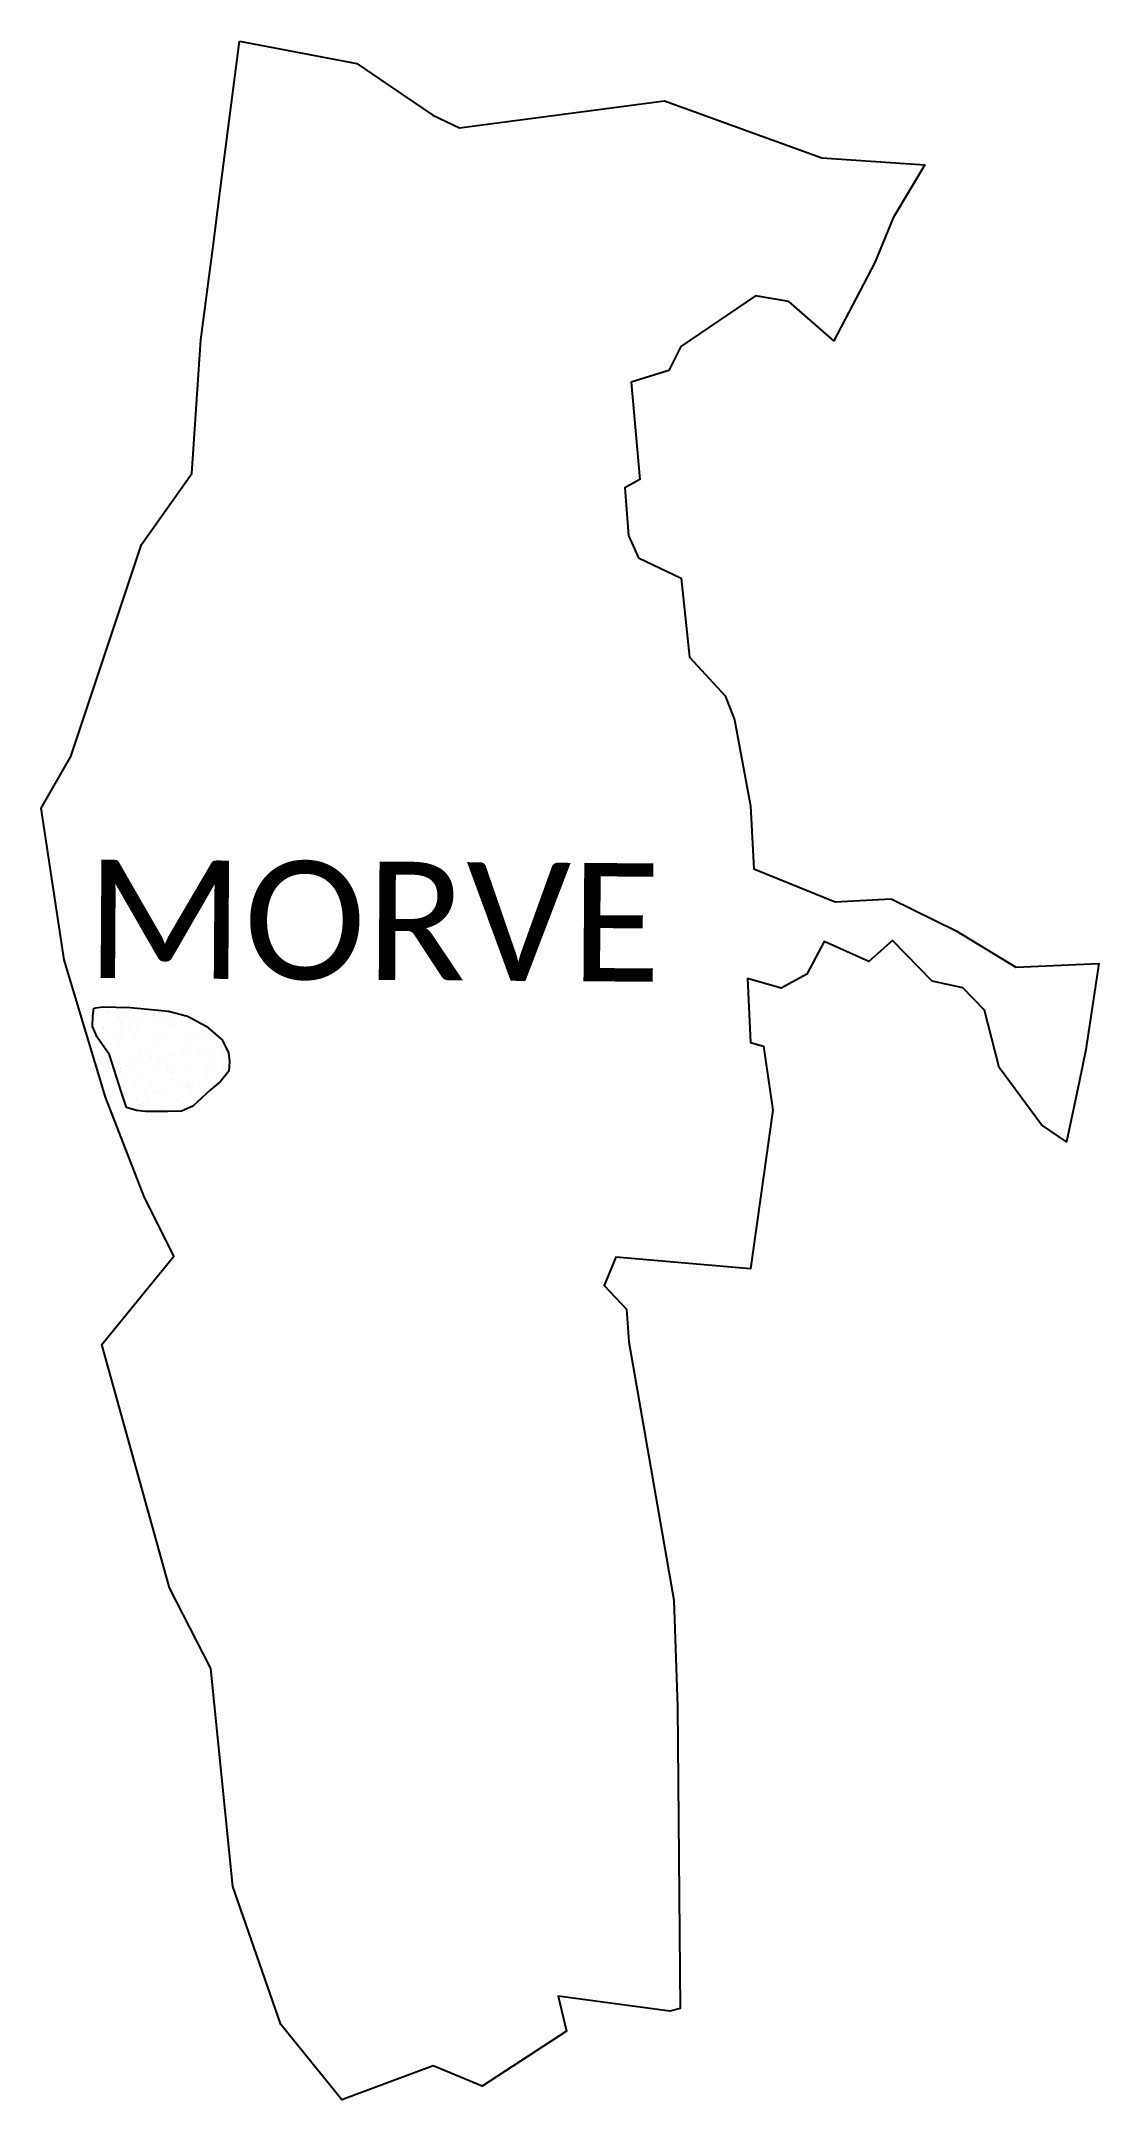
# Model space of a CAD drawing. Header units: metres. Extents: x 330219 to 331830, y 1798006 to 1801143.
import ezdxf

# ---------------------------------------------------------------- set-up
doc = ezdxf.new("R2010")
doc.units = ezdxf.units.M
doc.layers.add('SAND DUNES', color=42, linetype='Continuous')
doc.layers.add('VILLAGE NAME', color=250, linetype='Continuous')

msp = doc.modelspace()

# ---------------------------------------------------------------- linework, layer by layer
at = {"color": 3}
msp.add_lwpolyline([(330521.6, 1801143), (330700, 1801108.8), (330770.4, 1801061), (330816.1, 1801030), (330856.6, 1801010.9), (331168.7, 1801052.2), (331408.6, 1800965.1), (331565.2, 1800954.3), (331517.2, 1800873.6), (331489.4, 1800805.9), (331426.7, 1800686.4), (331358.2, 1800746.3), (331307.6, 1800755), (331193.6, 1800677.7), (331175.5, 1800641), (331118, 1800623.3), (331131.5, 1800475), (331108.5, 1800462.3), (331114, 1800389.5), (331129.1, 1800355.8), (331194.2, 1800324.5), (331207, 1800204.5), (331261.2, 1800145.2), (331275.3, 1800108.9), (331299.6, 1799977.9), (331305, 1799881.8), (331428.9, 1799831.3), (331513.9, 1799835.9), (331613.3, 1799787.3), (331704.1, 1799732.1), (331830.4, 1799737.3), (331818.4, 1799656.8), (331810.8, 1799606.3), (331800.4, 1799556.5), (331781.4, 1799465.5), (331743.3, 1799491.7), (331678.6, 1799579.1), (331656.2, 1799666.3), (331623.4, 1799700.5), (331576.6, 1799710.7), (331516.1, 1799772.5), (331480, 1799740.3), (331411.9, 1799771.2), (331385.4, 1799721.3), (331346.3, 1799699.8), (331295.1, 1799714.4), (331299.9, 1799616.9), (331319.4, 1799611.6), (331334, 1799514.2), (331299.7, 1799272.1), (331094.5, 1799290), (331076.7, 1799247), (331111, 1799210.8), (331114.6, 1799160.7), (331182.9, 1798767.3), (331188.4, 1798605.3), (331192.7, 1798144.9), (331176.7, 1798141.1), (331007, 1798163.7), (331019.3, 1798110.2), (330890.9, 1798026.7), (330816.3, 1798057.4), (330677.2, 1798005.8), (330584.2, 1798120.5), (330511.5, 1798331.1), (330477.9, 1798663.3), (330414.7, 1798786.2), (330312, 1799156.6), (330421.5, 1799291.5), (330375.5, 1799383.2), (330317.1, 1799533.7), (330254.6, 1799743), (330219.4, 1799974.4), (330264.3, 1800052.8), (330372.3, 1800376.1), (330449, 1800484), (330462.6, 1800687.7), (330481.1, 1800830.5), (330492.1, 1800915.3), (330521.6, 1801143)], dxfattribs=at)
at = {"layer": 'SAND DUNES'}
for p, q in [((330297.6, 1799641.3), (330297.8, 1799657.7)), ((330297.8, 1799657.7), (330299.4, 1799669.6)), ((330299.4, 1799669.6), (330312.3, 1799671.5)), ((330312.3, 1799671.5), (330355.2, 1799670.2)), ((330355.2, 1799670.2), (330413.5, 1799664.8)), ((330413.5, 1799664.8), (330442.3, 1799657.1)), ((330442.3, 1799657.1), (330470.6, 1799641.9)), ((330304.5, 1799625.3), (330297.6, 1799641.3)), ((330323.2, 1799598.2), (330304.5, 1799625.3)), ((330470.6, 1799641.9), (330494.9, 1799621.3)), ((330341.2, 1799542.3), (330323.2, 1799598.2)), ((330494.9, 1799621.3), (330504.7, 1799601.3)), ((330504.7, 1799601.3), (330506.1, 1799588.3)), ((330505, 1799573.4), (330492.4, 1799557.5)), ((330506.1, 1799588.3), (330505, 1799573.4)), ((330349.5, 1799517.8), (330341.2, 1799542.3)), ((330477.3, 1799544.7), (330450.2, 1799520)), ((330492.4, 1799557.5), (330477.3, 1799544.7)), ((330364.4, 1799513.2), (330349.5, 1799517.8)), ((330378.4, 1799512.1), (330364.4, 1799513.2)), ((330412.3, 1799511.9), (330378.4, 1799512.1)), ((330433.2, 1799512.2), (330412.3, 1799511.9)), ((330450.2, 1799520), (330433.2, 1799512.2))]:
    msp.add_line(p, q, dxfattribs=at)
at = {"layer": 'SAND DUNES', "linetype": 'Continuous'}
for p, q in [((330318.8, 1799665.5), (330318.8, 1799665.5)), ((330322.5, 1799662.1), (330322.5, 1799662.1)), ((330338, 1799656.6), (330338, 1799656.6)), ((330355.9, 1799655.7), (330355.9, 1799655.7)), ((330392, 1799658.1), (330392, 1799658.1)), ((330400, 1799663.1), (330400, 1799663.1)), ((330313.8, 1799638.3), (330313.8, 1799638.3)), ((330315, 1799638.8), (330315, 1799638.8)), ((330333.1, 1799630.5), (330333.1, 1799630.5)), ((330339.7, 1799646.1), (330339.7, 1799646.1)), ((330341.5, 1799625), (330341.5, 1799625)), ((330342.2, 1799642.2), (330342.2, 1799642.2)), ((330352.6, 1799643.4), (330352.6, 1799643.4)), ((330359.5, 1799627.7), (330359.5, 1799627.7)), ((330363.2, 1799624.2), (330363.2, 1799624.2)), ((330366.1, 1799638.6), (330366.1, 1799638.6)), ((330368.9, 1799645.5), (330368.9, 1799645.5)), ((330395.4, 1799630.1), (330395.4, 1799630.1)), ((330396.1, 1799648.8), (330396.1, 1799648.8)), ((330403.7, 1799624.7), (330403.7, 1799624.7)), ((330406.5, 1799650.1), (330406.5, 1799650.1)), ((330417.3, 1799637.9), (330417.3, 1799637.9)), ((330418.2, 1799655.3), (330418.2, 1799655.3)), ((330419.8, 1799644.7), (330419.8, 1799644.7)), ((330422.8, 1799652.1), (330422.8, 1799652.1)), ((330423.4, 1799641.3), (330423.4, 1799641.3)), ((330440.7, 1799625.2), (330440.7, 1799625.2)), ((330457.6, 1799629.7), (330457.6, 1799629.7)), ((330466, 1799624.3), (330466, 1799624.3)), ((330471.3, 1799639.4), (330471.3, 1799639.4)), ((330339, 1799618.1), (330339, 1799618.1)), ((330360.3, 1799592.7), (330360.3, 1799592.7)), ((330367.1, 1799600), (330367.1, 1799600)), ((330370.7, 1799593.9), (330370.7, 1799593.9)), ((330371.7, 1799605.5), (330371.7, 1799605.5)), ((330380.4, 1799608.2), (330380.4, 1799608.2)), ((330387, 1799596), (330387, 1799596)), ((330393, 1799619.6), (330393, 1799619.6)), ((330414.2, 1799599.3), (330414.2, 1799599.3)), ((330418.2, 1799599.4), (330418.2, 1799599.4)), ((330424.6, 1799600.6), (330424.6, 1799600.6)), ((330434, 1799605.1), (330434, 1799605.1)), ((330440.9, 1799602.6), (330440.9, 1799602.6)), ((330445.4, 1799619.8), (330445.4, 1799619.8)), ((330460.5, 1799606.8), (330460.5, 1799606.8)), ((330464.1, 1799603.4), (330464.1, 1799603.4)), ((330468, 1799606), (330468, 1799606)), ((330472.3, 1799600.9), (330472.3, 1799600.9)), ((330478.5, 1799607.3), (330478.5, 1799607.3)), ((330494.7, 1799609.3), (330494.7, 1799609.3)), ((330496.2, 1799604.7), (330496.2, 1799604.7)), ((330333.1, 1799589.3), (330333.1, 1799589.3)), ((330339.9, 1799579.5), (330339.9, 1799579.5)), ((330339.9, 1799572.7), (330339.9, 1799572.7)), ((330343.6, 1799569.3), (330343.6, 1799569.3)), ((330348.8, 1799580.3), (330348.8, 1799580.3)), ((330357.2, 1799574.8), (330357.2, 1799574.8)), ((330368, 1799561.5), (330368, 1799561.5)), ((330394, 1799581), (330394, 1799581)), ((330400.2, 1799589.8), (330400.2, 1799589.8)), ((330403.9, 1799586.4), (330403.9, 1799586.4)), ((330411.1, 1799579.9), (330411.1, 1799579.9)), ((330419.5, 1799574.4), (330419.5, 1799574.4)), ((330421.1, 1799570.3), (330421.1, 1799570.3)), ((330446.3, 1799581.3), (330446.3, 1799581.3)), ((330473.2, 1799562.3), (330473.2, 1799562.3)), ((330473.4, 1799579.5), (330473.4, 1799579.5)), ((330481.4, 1799587.4), (330481.4, 1799587.4)), ((330481.8, 1799574.1), (330481.8, 1799574.1)), ((330497.5, 1799580.7), (330497.5, 1799580.7)), ((330501.1, 1799569), (330501.1, 1799569)), ((330351.1, 1799539.8), (330351.1, 1799539.8)), ((330360.9, 1799553.2), (330360.9, 1799553.2)), ((330364.6, 1799530.1), (330364.6, 1799530.1)), ((330378.3, 1799543.2), (330378.3, 1799543.2)), ((330380.6, 1799534.8), (330380.6, 1799534.8)), ((330384.3, 1799531.4), (330384.3, 1799531.4)), ((330387.4, 1799555.2), (330387.4, 1799555.2)), ((330388.7, 1799544.4), (330388.7, 1799544.4)), ((330394.9, 1799542.5), (330394.9, 1799542.5)), ((330405, 1799546.5), (330405, 1799546.5)), ((330419.2, 1799560.8), (330419.2, 1799560.8)), ((330432.2, 1799549.8), (330432.2, 1799549.8)), ((330440.9, 1799551.9), (330440.9, 1799551.9)), ((330442.6, 1799551.1), (330442.6, 1799551.1)), ((330444.5, 1799548.5), (330444.5, 1799548.5)), ((330447.3, 1799542.8), (330447.3, 1799542.8)), ((330449.7, 1799554.9), (330449.7, 1799554.9)), ((330458.9, 1799553.1), (330458.9, 1799553.1)), ((330461.8, 1799532.4), (330461.8, 1799532.4)), ((330486.1, 1799556.5), (330486.1, 1799556.5)), ((330369, 1799522.9), (330369, 1799522.9)), ((330373, 1799524.6), (330373, 1799524.6)), ((330401.6, 1799515.3), (330401.6, 1799515.3)), ((330420.1, 1799522.3), (330420.1, 1799522.3)), ((330426.9, 1799529.7), (330426.9, 1799529.7)), ((330435.3, 1799524.2), (330435.3, 1799524.2))]:
    msp.add_line(p, q, dxfattribs=at)

# ---------------------------------------------------------------- texts
at = {"layer": 'VILLAGE NAME', "insert": (330288.2, 1799895.8), "char_height": 180.345, "attachment_point": 1, "rotation": 359.6139}
msp.add_mtext_dynamic_manual_height_columns('{\\fCalibri|b0|i0|c0|p34;MORVE}', width=1779.605, gutter_width=901.7, heights=[0], dxfattribs=at)

doc.saveas('drawing.dxf')
